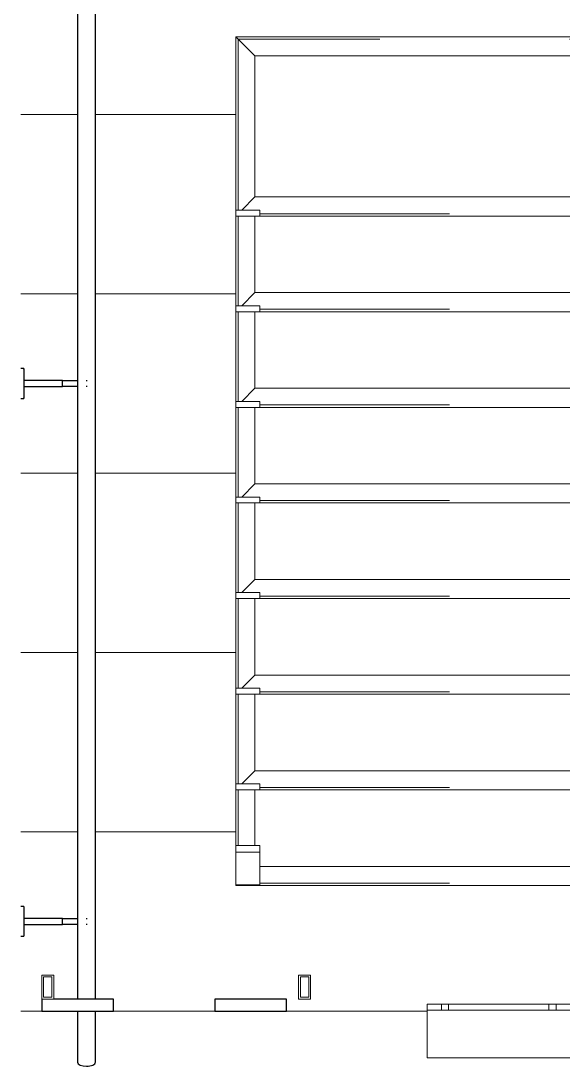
# Model space of a CAD drawing. Header units: millimetres. Extents: x -213536 to 1564669, y -45299 to 942238.
# Drawn here: x 529116 to 530024, y 496367 to 498109 of the extents above; entities that cross this region are included whole.
import ezdxf

# ---------------------------------------------------------------- set-up
doc = ezdxf.new("R2010")
doc.units = ezdxf.units.MM
doc.linetypes.add('Штрих', pattern=[635, 317.5, -317.5])
for name, color, linetype, lineweight in [('0-1', 7, 'Continuous', 5), ('0-2', 7, 'Continuous', 9), ('3) ЖБ 4м', 3, 'Continuous', 30), ('Контуры', 7, 'Continuous', 9), ('Линии подступенков', 7, 'Continuous', 9), ('Линии свеса', 7, 'Continuous', 9), ('Невидимые линии-1', 7, 'Штрих', 9), ('Обобщенные модели', 7, 'Continuous', 9), ('Ограждение-1', 7, 'Continuous', 25)]:
    doc.layers.add(name, color=color, linetype=linetype, lineweight=lineweight)
doc.layers.add('Ограждение-2', color=9, linetype='Continuous', lineweight=9, true_color=0x808080)
doc.layers.get('0-2').off()

# ---------------------------------------------------------------- blocks, each defined once
blk = doc.blocks.new('О_Элемент ограждения_Обод_Труба_ГОСТ 86451 - О_Элемент ограждения_Обод_Труба_ГОСТ 8645-68 2-33131214-АИ2_03_План отделки стен 3-го этажа _Часть 1_')
at = {"layer": 'Ограждение-2'}
for p, q in [((-1820, 20), (-1800, 20)), ((-1820, -20), (-1820, 20)), ((-1800, 20), (-1800, -20)), ((-20, -20), (-20, 20)), ((-20, 20), (0, 20)), ((0, 20), (0, -20)), ((-1817, 17), (-1817, -17)), ((-1803, 17), (-1817, 17)), ((-1803, -17), (-1803, 17)), ((-17, 17), (-17, -17)), ((-3, 17), (-17, 17)), ((-3, -17), (-3, 17)), ((-1817, -17), (-1803, -17)), ((-17, -17), (-3, -17)), ((-1800, -20), (-1820, -20)), ((0, -20), (-20, -20))]:
    blk.add_line(p, q, dxfattribs=at)
blk = doc.blocks.new('О_Элемент ограждения_Обод_Труба_ГОСТ 86451 - О_Элемент ограждения_Обод_Труба_ГОСТ 8645-68 2-33352084-АИ2_03_План отделки стен 3-го этажа _Часть 1_')
at = {"layer": 'Ограждение-2'}
for p, q in [((-850, 20), (-830, 20)), ((-850, -20), (-850, 20)), ((-830, 20), (-830, -20)), ((-20, -20), (-20, 20)), ((-20, 20), (0, 20)), ((0, 20), (0, -20)), ((-847, 17), (-847, -17)), ((-833, 17), (-847, 17)), ((-833, -17), (-833, 17)), ((-17, 17), (-17, -17)), ((-3, 17), (-17, 17)), ((-3, -17), (-3, 17)), ((-847, -17), (-833, -17)), ((-17, -17), (-3, -17)), ((-830, -20), (-850, -20)), ((0, -20), (-20, -20))]:
    blk.add_line(p, q, dxfattribs=at)
blk = doc.blocks.new('О_Полоса_Трапеция прямоугольная_Прокат_ГОСТ 1031 - Крепежная пластина-V50-АИ2_03_План отделки стен 3-го этажа _Часть 1_')
at = {"layer": 'Ограждение-1'}
for p, q in [((71370, 59315), (71350, 59315)), ((71350, 59315), (71350, 59195)), ((71370, 59195), (71370, 59315)), ((71350, 59195), (71370, 59195))]:
    blk.add_line(p, q, dxfattribs=at)
blk = doc.blocks.new('О_Полоса_Трапеция прямоугольная_Прокат_ГОСТ 1031 - Крепежная пластина-V51-АИ2_03_План отделки стен 3-го этажа _Часть 1_')
at = {"layer": 'Ограждение-1'}
for p, q in [((71370, 60615), (71350, 60615)), ((71350, 60615), (71350, 60495)), ((71370, 60495), (71370, 60595)), ((71350, 60495), (71370, 60495))]:
    blk.add_line(p, q, dxfattribs=at)
blk = doc.blocks.new('ОМ_Нижняя опорная пятка - ОМ_Нижняя опорная пятка-19082064-АИ2_03_План отделки стен 3-го этажа _Часть 1_')
at = {"layer": 'Обобщенные модели'}
for p, q in [((-96, 10), (-96, 0)), ((-84, 10), (-84, 0)), ((84, 10), (84, 0)), ((96, 10), (96, 0))]:
    blk.add_line(p, q, dxfattribs=at)
blk = doc.blocks.new('ОМ_Уголок_ГОСТ 8509-93 - ОМ_Уголок_ГОСТ 8509-93-26349651-АИ2_03_План отделки стен 3-го этажа _Часть 1_')
at = {"layer": 'Невидимые линии-1'}
blk.add_line((4, -4), (876, -4), dxfattribs=at)
at = {"layer": 'Обобщенные модели'}
for p, q in [((880, 0), (0, 0)), ((32, -32), (0, 0)), ((880, 0), (848, -32)), ((32, -32), (848, -32))]:
    blk.add_line(p, q, dxfattribs=at)
blk = doc.blocks.new('ОМ_Уголок_ГОСТ 8509-93 - ОМ_Уголок_ГОСТ 8509-93-V161-АИ2_03_План отделки стен 3-го этажа _Часть 1_')
at = {"layer": 'Невидимые линии-1'}
blk.add_line((40, -4), (840, -4), dxfattribs=at)
at = {"layer": 'Обобщенные модели'}
for p, q in [((32, -32), (10, -10)), ((840, 0), (40, 0)), ((870, -10), (848, -32)), ((32, -32), (848, -32))]:
    blk.add_line(p, q, dxfattribs=at)
blk = doc.blocks.new('ОМ_Уголок_ГОСТ 8509-93 - ОМ_Уголок_ГОСТ 8509-93-V162-АИ2_03_План отделки стен 3-го этажа _Часть 1_')
at = {"layer": 'Невидимые линии-1'}
blk.add_line((4, -4), (290, -4), dxfattribs=at)
at = {"layer": 'Обобщенные модели'}
for p, q in [((290, 0), (0, 0)), ((32, -32), (0, 0)), ((290, -10), (268, -32)), ((32, -32), (268, -32))]:
    blk.add_line(p, q, dxfattribs=at)
blk = doc.blocks.new('ОМ_Уголок_ГОСТ 8509-93 - ОМ_Уголок_ГОСТ 8509-93-V164-АИ2_03_План отделки стен 3-го этажа _Часть 1_')
at = {"layer": 'Невидимые линии-1'}
blk.add_line((140, -4), (290, -4), dxfattribs=at)
at = {"layer": 'Обобщенные модели'}
for p, q in [((290, 0), (140, 0)), ((290, -10), (268, -32)), ((140, -32), (268, -32))]:
    blk.add_line(p, q, dxfattribs=at)
blk = doc.blocks.new('ОМ_Уголок_ГОСТ 8509-93 - ОМ_Уголок_ГОСТ 8509-93-V165-АИ2_03_План отделки стен 3-го этажа _Часть 1_')
at = {"layer": 'Невидимые линии-1'}
blk.add_line((40, -4), (840, -4), dxfattribs=at)
at = {"layer": 'Обобщенные модели'}
for p, q in [((880, 0), (0, 0)), ((1.3, -1.3), (0, 0)), ((880, 0), (878.7, -1.3)), ((40, -32), (840, -32))]:
    blk.add_line(p, q, dxfattribs=at)
blk = doc.blocks.new('ОМ_Уголок_ГОСТ 8509-93 - ОМ_Уголок_ГОСТ 8509-93-V167-АИ2_03_План отделки стен 3-го этажа _Часть 1_')
at = {"layer": 'Невидимые линии-1'}
blk.add_line((140, -4), (232.9, -4), dxfattribs=at)
at = {"layer": 'Обобщенные модели'}
for p, q in [((232.9, 0), (140, 0)), ((300, 0), (298.7, 0)), ((300, 0), (298.7, -1.3)), ((140, -32), (232.9, -32))]:
    blk.add_line(p, q, dxfattribs=at)
blk = doc.blocks.new('ОМ_Уголок_ГОСТ 8510-86 - ОМ_Уголок_ГОСТ 8510-86-19082066-АИ2_03_План отделки стен 3-го этажа _Часть 1_')
at = {"layer": 'Обобщенные модели'}
for p, q in [((0, 0), (0, -90)), ((240, 0), (0, 0)), ((0, -10), (240, -10)), ((240, -90), (240, 0)), ((0, -90), (240, -90))]:
    blk.add_line(p, q, dxfattribs=at)
blk = doc.blocks.new('ОМ_Полоса_Трапеция прямоугольная_Прокат_ГОСТ 103-2006 - ОМ_Полоса_Трапеция прямоугольная_Прокат_ГОСТ 103-2006-19082130-АИ2_03_План отделки стен 3-го этажа _Часть 1_')
at = {"layer": 'Обобщенные модели'}
for p, q in [((11280, 60290), (11290, 60290)), ((11280, 60250), (11280, 60290)), ((11290, 60290), (11290, 60250)), ((11290, 60250), (11280, 60250))]:
    blk.add_line(p, q, dxfattribs=at)
blk = doc.blocks.new('ОМ_Полоса_Трапеция прямоугольная_Прокат_ГОСТ 103-2006 - ОМ_Полоса_Трапеция прямоугольная_Прокат_ГОСТ 103-2006-V168-АИ2_03_План отделки стен 3-го этажа _Часть 1_')
at = {"layer": 'Обобщенные модели'}
for p, q in [((10650, 60290), (10640, 60290)), ((10640, 60290), (10640, 60250)), ((10650, 60250), (10650, 60290)), ((10640, 60250), (10650, 60250))]:
    blk.add_line(p, q, dxfattribs=at)
blk = doc.blocks.new('ОМ_Полоса_Трапеция прямоугольная_Прокат_ГОСТ 103-2006 - ОМ_Полоса_Трапеция прямоугольная_Прокат_ГОСТ 103-2006-V169-АИ2_03_План отделки стен 3-го этажа _Часть 1_')
at = {"layer": 'Обобщенные модели'}
for p, q in [((10490, 60290), (10480, 60290)), ((10480, 60290), (10480, 60250)), ((10490, 60250), (10490, 60290)), ((10480, 60250), (10490, 60250))]:
    blk.add_line(p, q, dxfattribs=at)
blk = doc.blocks.new('ОМ_Полоса_Трапеция прямоугольная_Прокат_ГОСТ 103-2006 - ОМ_Полоса_Трапеция прямоугольная_Прокат_ГОСТ 103-2006-V170-АИ2_03_План отделки стен 3-го этажа _Часть 1_')
at = {"layer": 'Обобщенные модели'}
for p, q in [((10330, 60290), (10320, 60290)), ((10320, 60290), (10320, 60250)), ((10330, 60250), (10330, 60290)), ((10320, 60250), (10330, 60250))]:
    blk.add_line(p, q, dxfattribs=at)
blk = doc.blocks.new('ОМ_Полоса_Прокат_ГОСТ 103-2006 - ОМ_Полоса_Прокат_ГОСТ 103-2006-20723456-АИ2_03_План отделки стен 3-го этажа _Часть 1_')
at = {"layer": 'Обобщенные модели'}
for p, q in [((10161.3, 60250), (10161.3, 60290)), ((10161.3, 60290), (10215.6, 60290)), ((10227.1, 60290), (10215.6, 60290)), ((10215.6, 60290), (10215.6, 60250)), ((10227.1, 60250), (10227.1, 60290)), ((10215.6, 60250), (10161.3, 60250)), ((10215.6, 60250), (10227.1, 60250))]:
    blk.add_line(p, q, dxfattribs=at)
blk = doc.blocks.new('Ограждение 29 - Ограждение 2-32669097-АИ2_03_План отделки стен 3-го этажа _Часть 1_')
at = {"layer": 'Ограждение-1'}
for p, q in [((7725, 52931), (7725, 52926)), ((7725, 52931), (7725, 52926)), ((7775, 52926), (7775, 52931)), ((7775, 52926), (7775, 52931)), ((8625, 52931), (8625, 52926)), ((8625, 52931), (8625, 52926)), ((8675, 52926), (8675, 52931)), ((8675, 52926), (8675, 52931)), ((7725, 52926), (7725.9, 52926)), ((7725.9, 52926), (7725, 52926)), ((7725, 52926), (7725.9, 52926)), ((7775, 52926), (7725, 52926)), ((7744.8, 52926), (7744.8, 52861.1)), ((7744.8, 52926), (7744.8, 52861.1)), ((7754.8, 52861.1), (7754.8, 52926)), ((7754.8, 52861.1), (7754.8, 52926)), ((7774.1, 52926), (7775, 52926)), ((7775, 52926), (7774.1, 52926)), ((7774.1, 52926), (7775, 52926)), ((8625, 52926), (8625.9, 52926)), ((8625.9, 52926), (8625, 52926)), ((8625, 52926), (8625.9, 52926)), ((8675, 52926), (8625, 52926)), ((8644.8, 52926), (8644.8, 52861.1)), ((8644.8, 52926), (8644.8, 52861.1)), ((8654.8, 52861.1), (8654.8, 52926)), ((8654.8, 52861.1), (8654.8, 52926)), ((8674.1, 52926), (8675, 52926)), ((8675, 52926), (8674.1, 52926)), ((8674.1, 52926), (8675, 52926)), ((7600, 52836), (7514.4, 52836)), ((11503.5, 52836), (7620, 52836)), ((7514.4, 52806), (7600, 52806)), ((7620, 52806), (11503.5, 52806))]:
    blk.add_line(p, q, dxfattribs=at)
at = {"layer": 'Ограждение-1', "flags": 128}
for points in [[(7744.8, 52838), (7744.8, 52839.3), (7744.8, 52840.7), (7744.8, 52842.2), (7744.8, 52843.7), (7744.8, 52845.2), (7744.8, 52846.7), (7744.8, 52848.3), (7744.8, 52849.8), (7744.8, 52851.4), (7744.8, 52853), (7744.8, 52854.6), (7744.8, 52856.3), (7744.8, 52857.9), (7744.8, 52859.6), (7744.8, 52861.1)], [(7744.8, 52836.6), (7744.8, 52838), (7744.8, 52839.3), (7744.8, 52840.7), (7744.8, 52842.2), (7744.8, 52843.7), (7744.8, 52845.2), (7744.8, 52846.7), (7744.8, 52848.3), (7744.8, 52849.8), (7744.8, 52851.4), (7744.8, 52853), (7744.8, 52854.6), (7744.8, 52856.3), (7744.8, 52857.9), (7744.8, 52859.6), (7744.8, 52861.1)], [(7754.8, 52861.1), (7754.8, 52859.4), (7754.8, 52857.8), (7754.8, 52856.2), (7754.8, 52854.5), (7754.8, 52852.9), (7754.8, 52851.3), (7754.8, 52849.7), (7754.8, 52848.1), (7754.8, 52846.6), (7754.8, 52845.1), (7754.8, 52843.6), (7754.8, 52842.1), (7754.8, 52840.6), (7754.8, 52839.2), (7754.8, 52837.9), (7754.8, 52836.5)], [(7754.8, 52861.1), (7754.8, 52859.4), (7754.8, 52857.8), (7754.8, 52856.2), (7754.8, 52854.5), (7754.8, 52852.9), (7754.8, 52851.3), (7754.8, 52849.7), (7754.8, 52848.1), (7754.8, 52846.6), (7754.8, 52845.1), (7754.8, 52843.6), (7754.8, 52842.1), (7754.8, 52840.6), (7754.8, 52839.2), (7754.8, 52837.9), (7754.8, 52836.5)], [(8644.8, 52838), (8644.8, 52839.3), (8644.8, 52840.7), (8644.8, 52842.2), (8644.8, 52843.7), (8644.8, 52845.2), (8644.8, 52846.7), (8644.8, 52848.3), (8644.8, 52849.8), (8644.8, 52851.4), (8644.8, 52853), (8644.8, 52854.6), (8644.8, 52856.3), (8644.8, 52857.9), (8644.8, 52859.6), (8644.8, 52861.1)], [(8644.8, 52836.6), (8644.8, 52838), (8644.8, 52839.3), (8644.8, 52840.7), (8644.8, 52842.2), (8644.8, 52843.7), (8644.8, 52845.2), (8644.8, 52846.7), (8644.8, 52848.3), (8644.8, 52849.8), (8644.8, 52851.4), (8644.8, 52853), (8644.8, 52854.6), (8644.8, 52856.3), (8644.8, 52857.9), (8644.8, 52859.6), (8644.8, 52861.1)], [(8654.8, 52861.1), (8654.8, 52859.4), (8654.8, 52857.8), (8654.8, 52856.2), (8654.8, 52854.5), (8654.8, 52852.9), (8654.8, 52851.3), (8654.8, 52849.7), (8654.8, 52848.1), (8654.8, 52846.6), (8654.8, 52845.1), (8654.8, 52843.6), (8654.8, 52842.1), (8654.8, 52840.6), (8654.8, 52839.2), (8654.8, 52837.9), (8654.8, 52836.5)], [(8654.8, 52861.1), (8654.8, 52859.4), (8654.8, 52857.8), (8654.8, 52856.2), (8654.8, 52854.5), (8654.8, 52852.9), (8654.8, 52851.3), (8654.8, 52849.7), (8654.8, 52848.1), (8654.8, 52846.6), (8654.8, 52845.1), (8654.8, 52843.6), (8654.8, 52842.1), (8654.8, 52840.6), (8654.8, 52839.2), (8654.8, 52837.9), (8654.8, 52836.5)], [(7744.8, 52820.1), (7744.8, 52820.2), (7744.8, 52820.3), (7744.8, 52820.4), (7744.8, 52820.7), (7744.8, 52821), (7744.8, 52821.4), (7744.8, 52821.8)], [(7754.8, 52821.8), (7754.8, 52821.3), (7754.8, 52821), (7754.8, 52820.7), (7754.8, 52820.4), (7754.8, 52820.3), (7754.8, 52820.2), (7754.8, 52820.1)], [(8644.8, 52820.1), (8644.8, 52820.2), (8644.8, 52820.3), (8644.8, 52820.4), (8644.8, 52820.7), (8644.8, 52821), (8644.8, 52821.4), (8644.8, 52821.8)], [(8654.8, 52821.8), (8654.8, 52821.3), (8654.8, 52821), (8654.8, 52820.7), (8654.8, 52820.4), (8654.8, 52820.3), (8654.8, 52820.2), (8654.8, 52820.1)]]:
    blk.add_lwpolyline(points, dxfattribs=at)
at = {"layer": 'Ограждение-1'}
for start_param, end_param in [(0, 1.570796), (1.570796, 3.141593)]:
    blk.add_ellipse((7514.4, 52821), major_axis=(0, 15), ratio=0.447214, start_param=start_param, end_param=end_param, dxfattribs=at)
for points in [[(7744.9, 52861.1), (7744.8, 52861.1), (7744.8, 52861.1), (7744.9, 52861.1)], [(7744.9, 52861.1), (7744.8, 52861.1), (7744.8, 52861.1), (7745.4, 52861.1), (7746.5, 52861.1), (7748.1, 52861.1), (7749.2, 52861.1), (7749.8, 52861.1)], [(7749.8, 52861.1), (7750.4, 52861.1), (7751.6, 52861.1), (7753.1, 52861.1), (7754.2, 52861.1), (7754.6, 52861.1), (7754.7, 52861.1)], [(8644.9, 52861.1), (8644.8, 52861.1), (8644.8, 52861.1), (8644.9, 52861.1)], [(8644.9, 52861.1), (8644.8, 52861.1), (8644.8, 52861.1), (8645.4, 52861.1), (8646.5, 52861.1), (8648.1, 52861.1), (8649.2, 52861.1), (8649.8, 52861.1)], [(8649.8, 52861.1), (8650.4, 52861.1), (8651.6, 52861.1), (8653.1, 52861.1), (8654.2, 52861.1), (8654.6, 52861.1), (8654.7, 52861.1)]]:
    blk.add_open_spline(points, degree=3, dxfattribs=at)
blk = doc.blocks.new('0125-Р-ОО-Ш2-АР-о_23_10_2024_rvt-1-АИ2_03_План отделки стен 3-го этажа _Часть 1_')
at = {"layer": 'Контуры'}
for p, q in [((99950, 51550), (99985, 51550)), ((100105, 51550), (100275, 51550)), ((100395, 51550), (100630, 51550))]:
    blk.add_line(p, q, dxfattribs=at)
at = {"layer": 'Линии подступенков'}
for p, q in [((99950, 53050), (100045, 53050)), ((100075, 53050), (100310, 53050)), ((99950, 52750), (100045, 52750)), ((100075, 52750), (100310, 52750)), ((99950, 52450), (100045, 52450)), ((100075, 52450), (100310, 52450)), ((99950, 52150), (100045, 52150)), ((100075, 52150), (100310, 52150)), ((99950, 51850), (100045, 51850)), ((100075, 51850), (100310, 51850)), ((99950, 51550), (99985, 51550)), ((100105, 51550), (100275, 51550)), ((100395, 51550), (100630, 51550))]:
    blk.add_line(p, q, dxfattribs=at)
at = {"layer": 'Линии свеса'}
for p, q in [((99950, 53050), (100045, 53050)), ((100075, 53050), (100310, 53050)), ((99950, 52750), (100045, 52750)), ((100075, 52750), (100310, 52750)), ((99950, 52450), (100045, 52450)), ((100075, 52450), (100310, 52450)), ((99950, 52150), (100045, 52150)), ((100075, 52150), (100310, 52150)), ((99950, 51850), (100045, 51850)), ((100075, 51850), (100310, 51850))]:
    blk.add_line(p, q, dxfattribs=at)
at = {"layer": '0-2'}
for name, p, rotation in [('Ограждение 29 - Ограждение 2-32669097-АИ2_03_План отделки стен 3-го этажа _Часть 1_', (152881, 43950), 89.99999999999993), ('ОМ_Полоса_Трапеция прямоугольная_Прокат_ГОСТ 103-2006 - ОМ_Полоса_Трапеция прямоугольная_Прокат_ГОСТ 103-2006-19082130-АИ2_03_План отделки стен 3-го этажа _Часть 1_', (160600, 41600), 89.99999999999987), ('ОМ_Полоса_Трапеция прямоугольная_Прокат_ГОСТ 103-2006 - ОМ_Полоса_Трапеция прямоугольная_Прокат_ГОСТ 103-2006-19082130-АИ2_03_План отделки стен 3-го этажа _Часть 1_', (160600, 41440), 89.99999999999987), ('ОМ_Полоса_Трапеция прямоугольная_Прокат_ГОСТ 103-2006 - ОМ_Полоса_Трапеция прямоугольная_Прокат_ГОСТ 103-2006-19082130-АИ2_03_План отделки стен 3-го этажа _Часть 1_', (160600, 41280), 89.99999999999987), ('ОМ_Полоса_Трапеция прямоугольная_Прокат_ГОСТ 103-2006 - ОМ_Полоса_Трапеция прямоугольная_Прокат_ГОСТ 103-2006-19082130-АИ2_03_План отделки стен 3-го этажа _Часть 1_', (160600, 41120), 89.99999999999987), ('ОМ_Полоса_Трапеция прямоугольная_Прокат_ГОСТ 103-2006 - ОМ_Полоса_Трапеция прямоугольная_Прокат_ГОСТ 103-2006-V168-АИ2_03_План отделки стен 3-го этажа _Часть 1_', (160600, 41600), 89.99999999999987), ('ОМ_Полоса_Трапеция прямоугольная_Прокат_ГОСТ 103-2006 - ОМ_Полоса_Трапеция прямоугольная_Прокат_ГОСТ 103-2006-V169-АИ2_03_План отделки стен 3-го этажа _Часть 1_', (160600, 41600), 89.99999999999987), ('ОМ_Полоса_Трапеция прямоугольная_Прокат_ГОСТ 103-2006 - ОМ_Полоса_Трапеция прямоугольная_Прокат_ГОСТ 103-2006-V170-АИ2_03_План отделки стен 3-го этажа _Часть 1_', (160600, 41600), 89.99999999999987), ('ОМ_Полоса_Прокат_ГОСТ 103-2006 - ОМ_Полоса_Прокат_ГОСТ 103-2006-20723456-АИ2_03_План отделки стен 3-го этажа _Часть 1_', (160600, 41600), 89.99999999999987), ('О_Полоса_Трапеция прямоугольная_Прокат_ГОСТ 1031 - Крепежная пластина-V51-АИ2_03_План отделки стен 3-го этажа _Часть 1_', (160600, -19800), 90.00000000000006), ('О_Полоса_Трапеция прямоугольная_Прокат_ГОСТ 1031 - Крепежная пластина-V50-АИ2_03_План отделки стен 3-го этажа _Часть 1_', (159590, -19800), 90.00000000000006), ('ОМ_Нижняя опорная пятка - ОМ_Нижняя опорная пятка-19082064-АИ2_03_План отделки стен 3-го этажа _Часть 1_', (100750, 51561.5), 180)]:
    blk.add_blockref(name, p, dxfattribs=dict(at, rotation=rotation))
at = {"layer": '0-2', "extrusion": (0, 0, -1)}
for name, p in [('ОМ_Уголок_ГОСТ 8509-93 - ОМ_Уголок_ГОСТ 8509-93-26349651-АИ2_03_План отделки стен 3-го этажа _Часть 1_', (-101190, 53180)), ('ОМ_Уголок_ГОСТ 8510-86 - ОМ_Уголок_ГОСТ 8510-86-19082066-АИ2_03_План отделки стен 3-го этажа _Часть 1_', (-100870, 51561.5))]:
    blk.add_blockref(name, p, dxfattribs=at)
for name, p, rotation in [('ОМ_Уголок_ГОСТ 8509-93 - ОМ_Уголок_ГОСТ 8509-93-V162-АИ2_03_План отделки стен 3-го этажа _Часть 1_', (-100310, 53180), 269.9999999999985), ('ОМ_Уголок_ГОСТ 8509-93 - ОМ_Уголок_ГОСТ 8509-93-V161-АИ2_03_План отделки стен 3-го этажа _Часть 1_', (-100310, 52880), 180), ('ОМ_Уголок_ГОСТ 8509-93 - ОМ_Уголок_ГОСТ 8509-93-V164-АИ2_03_План отделки стен 3-го этажа _Часть 1_', (-100310, 53020), 269.9999999999985), ('ОМ_Уголок_ГОСТ 8509-93 - ОМ_Уголок_ГОСТ 8509-93-V161-АИ2_03_План отделки стен 3-го этажа _Часть 1_', (-100310, 52720), 180), ('ОМ_Уголок_ГОСТ 8509-93 - ОМ_Уголок_ГОСТ 8509-93-V164-АИ2_03_План отделки стен 3-го этажа _Часть 1_', (-100310, 52860), 269.9999999999985), ('ОМ_Уголок_ГОСТ 8509-93 - ОМ_Уголок_ГОСТ 8509-93-V161-АИ2_03_План отделки стен 3-го этажа _Часть 1_', (-100310, 52560), 180), ('ОМ_Уголок_ГОСТ 8509-93 - ОМ_Уголок_ГОСТ 8509-93-V164-АИ2_03_План отделки стен 3-го этажа _Часть 1_', (-100310, 52700), 269.9999999999985), ('ОМ_Уголок_ГОСТ 8509-93 - ОМ_Уголок_ГОСТ 8509-93-V161-АИ2_03_План отделки стен 3-го этажа _Часть 1_', (-100310, 52400), 180), ('ОМ_Уголок_ГОСТ 8509-93 - ОМ_Уголок_ГОСТ 8509-93-V164-АИ2_03_План отделки стен 3-го этажа _Часть 1_', (-100310, 52540), 269.9999999999985), ('ОМ_Уголок_ГОСТ 8509-93 - ОМ_Уголок_ГОСТ 8509-93-V161-АИ2_03_План отделки стен 3-го этажа _Часть 1_', (-100310, 52240), 180), ('ОМ_Уголок_ГОСТ 8509-93 - ОМ_Уголок_ГОСТ 8509-93-V164-АИ2_03_План отделки стен 3-го этажа _Часть 1_', (-100310, 52380), 269.9999999999985), ('ОМ_Уголок_ГОСТ 8509-93 - ОМ_Уголок_ГОСТ 8509-93-V161-АИ2_03_План отделки стен 3-го этажа _Часть 1_', (-100310, 52080), 180), ('ОМ_Уголок_ГОСТ 8509-93 - ОМ_Уголок_ГОСТ 8509-93-V164-АИ2_03_План отделки стен 3-го этажа _Часть 1_', (-100310, 52220), 269.9999999999985), ('ОМ_Уголок_ГОСТ 8509-93 - ОМ_Уголок_ГОСТ 8509-93-V161-АИ2_03_План отделки стен 3-го этажа _Часть 1_', (-100310, 51920), 180), ('ОМ_Уголок_ГОСТ 8509-93 - ОМ_Уголок_ГОСТ 8509-93-V167-АИ2_03_План отделки стен 3-го этажа _Часть 1_', (-100310, 52060), 269.9999999999985), ('ОМ_Уголок_ГОСТ 8509-93 - ОМ_Уголок_ГОСТ 8509-93-V165-АИ2_03_План отделки стен 3-го этажа _Часть 1_', (-100310, 51760), 180)]:
    blk.add_blockref(name, p, dxfattribs=dict(at, rotation=rotation))
at = {"layer": '0-2'}
for name, p in [('О_Элемент ограждения_Обод_Труба_ГОСТ 86451 - О_Элемент ограждения_Обод_Труба_ГОСТ 8645-68 2-33131214-АИ2_03_План отделки стен 3-го этажа _Часть 1_', (101805, 51590)), ('О_Элемент ограждения_Обод_Труба_ГОСТ 86451 - О_Элемент ограждения_Обод_Труба_ГОСТ 8645-68 2-33352084-АИ2_03_План отделки стен 3-го этажа _Часть 1_', (101265, 51590))]:
    blk.add_blockref(name, p, dxfattribs=at)
blk = doc.blocks.new('3этВверх')
at = {"layer": '0-1'}
blk.add_blockref('0125-Р-ОО-Ш2-АР-о_23_10_2024_rvt-1-АИ2_03_План отделки стен 3-го этажа _Часть 1_', (429166, 444902.4), dxfattribs=at)

msp = doc.modelspace()

# ---------------------------------------------------------------- block references
at = {"layer": '3) ЖБ 4м'}
msp.add_blockref('3этВверх', (0, 0), dxfattribs=at)

doc.saveas('drawing.dxf')
